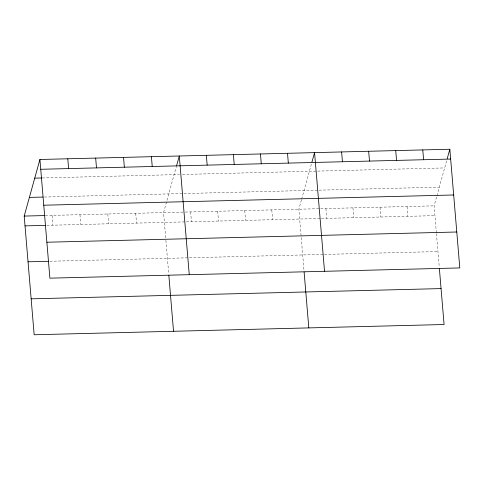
<?xml version="1.0" encoding="UTF-8"?>
<svg xmlns="http://www.w3.org/2000/svg" width="484" height="484" viewBox="0 0 484 484"><rect width="100%" height="100%" fill="white"/><g stroke="black" fill="none" stroke-linecap="round" stroke-linejoin="round"><path stroke-width="0.36" stroke-dasharray="2.42 1.81" d="M176.696 165.334L163.574 212.597L165.843 239.616M301.435 199.88L298.846 209.215L304.055 271.24M301.635 199.16L311.968 161.958M436.386 232.864L434.118 205.839L436.707 196.504M436.907 195.784L447.24 158.583M42.265 177.967L179.364 174.542M182.371 174.47L444.645 167.924M44.455 197.024L318.309 190.182M319.059 190.164L439.303 187.163M45.296 215.549L184.616 212.071M185.366 212.052L434.118 205.839M46.869 225.338L320.711 218.502M321.461 218.484L434.941 215.646M49.888 261.263L323.729 254.427M324.48 254.409L437.959 251.577M436.447 233.615L439.26 267.126M407.062 206.517L407.885 216.324M380.007 207.188L380.829 217.001M352.951 207.866L353.774 217.673M325.901 208.543L326.724 218.351M271.79 209.893L272.613 219.7M244.735 210.57L245.557 220.377M217.679 211.242L218.502 221.049M190.623 211.919L191.452 221.726M165.903 240.367L168.716 273.877M135.695 213.293L136.518 223.1M107.823 213.988L108.646 223.796M79.951 214.684L80.774 224.491M52.072 215.38L52.895 225.187"/><path stroke-width="0.73" d="M439.387 268.602L444.082 324.522L34.164 334.759L24.2 216.076L39.918 159.478L449.836 149.241L459.8 267.924L49.882 278.161L39.918 159.478M176.696 165.334L179.292 155.999L189.256 274.682M311.968 161.958L314.564 152.623L324.528 271.3M447.24 158.583L449.836 149.241M40.741 169.285L450.658 159.054M34.733 178.154L41.509 177.985M29.385 197.399L42.949 197.061M43.76 205.216L453.677 194.979M24.2 216.076L44.54 215.568M25.023 225.883L45.363 225.375M46.869 242.23L456.781 231.999M28.042 261.808L48.382 261.299M31.151 298.828L441.063 288.591M422.78 149.919L423.603 159.726M395.724 150.597L396.547 160.404M368.669 151.268L369.492 161.075M341.613 151.946L342.442 161.753M304.115 271.984L308.81 327.898M287.508 153.295L288.331 163.102M260.452 153.972L261.275 163.78M233.397 154.65L234.22 164.457M206.341 155.322L207.17 165.129M168.843 275.36L173.538 331.274M151.413 156.695L152.236 166.502M123.541 157.391L124.364 167.198M95.669 158.087L96.491 167.894M67.79 158.782L68.613 168.589"/></g></svg>
